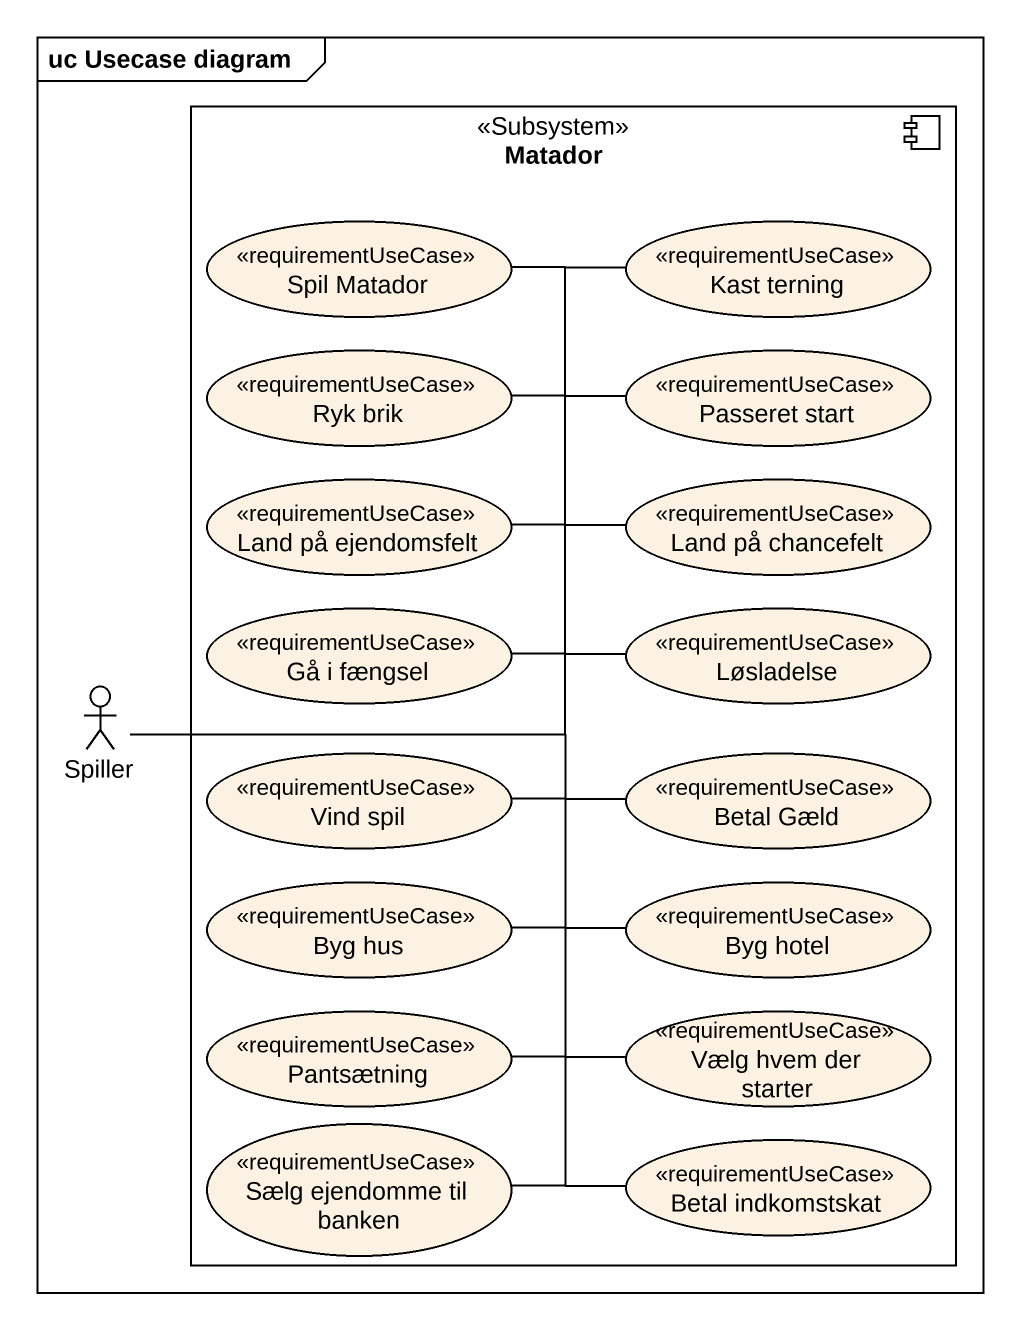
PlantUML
@startuml
mainframe uc Usecase diagram
component Matador <<Subsystem>> {
  usecase "Spil Matador" as Spil_Matador <<requirementUseCase>>
  usecase "Kast terning" as Kast_terning <<requirementUseCase>>
  usecase "Ryk brik" as Ryk_brik <<requirementUseCase>>
  usecase "Passeret start" as Passeret_start <<requirementUseCase>>
  usecase "Land på ejendomsfelt" as Land_på_ejendomsfelt <<requirementUseCase>>
  usecase "Land på chancefelt" as Land_på_chancefelt <<requirementUseCase>>
  usecase "Gå i fængsel" as Gå_i_fængsel <<requirementUseCase>>
  usecase Løsladelse <<requirementUseCase>>
  usecase "Vind spil" as Vind_spil <<requirementUseCase>>
  usecase "Betal Gæld" as Betal_Gæld <<requirementUseCase>>
  usecase "Byg hus" as Byg_hus <<requirementUseCase>>
  usecase "Byg hotel" as Byg_hotel <<requirementUseCase>>
  usecase Pantsætning <<requirementUseCase>>
  usecase "Vælg hvem der starter" as Vælg_hvem_der_starter <<requirementUseCase>>
  usecase "Sælg ejendomme til banken" as Sælg_ejendomme_til_banken <<requirementUseCase>>
  usecase "Betal indkomstskat" as Betal_indkomstskat <<requirementUseCase>>
}
actor Spiller
Spiller -up- Spil_Matador
Spiller -up- Kast_terning
Spiller -up- Ryk_brik
Spiller -right- Passeret_start
Spiller -up- Land_på_ejendomsfelt
Spiller -right- Land_på_chancefelt
Spiller -right- Gå_i_fængsel
Spiller -right- Løsladelse
Spiller -right- Vind_spil
Spiller -right- Betal_Gæld
Spiller -- Byg_hus
Spiller -right- Byg_hotel
Spiller -- Pantsætning
Spiller -right- Vælg_hvem_der_starter
Spiller -- Sælg_ejendomme_til_banken
Spiller -- Betal_indkomstskat
@enduml
